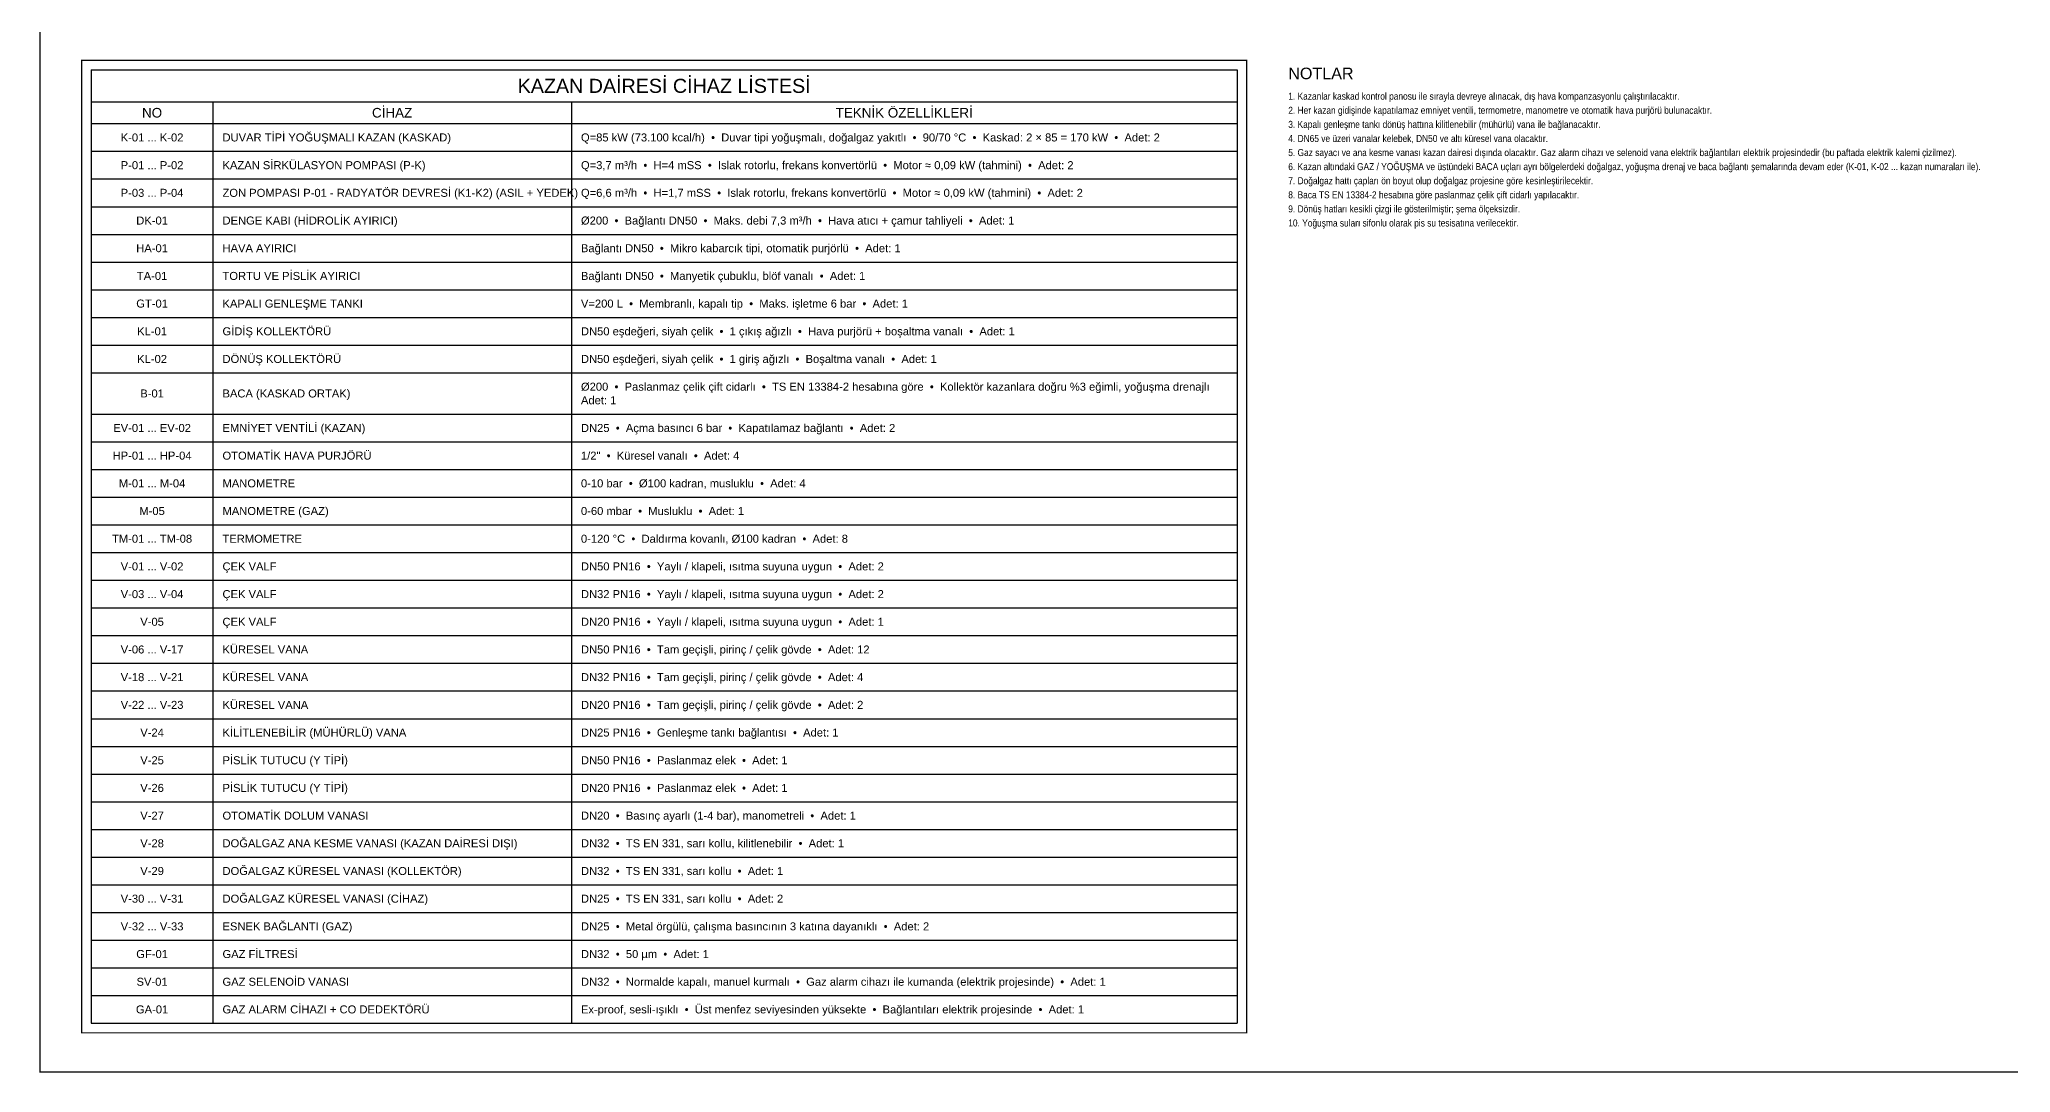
# Model space of a CAD drawing. Header units: centimetres. Extents: x -61 to 10101, y -12981 to 1521.
# Drawn here: x 1939 to 5018, y -6062 to -4448 of the extents above; entities that cross this region are included whole.
import ezdxf
from ezdxf.enums import TextEntityAlignment as Align

# ---------------------------------------------------------------- set-up
doc = ezdxf.new("R2010")
doc.units = ezdxf.units.CM
for name, color, linetype in [('ROTAS-HESAP-BASLIK', 2, 'Continuous'), ('ROTAS-HESAP-CERCEVE', 4, 'Continuous'), ('ROTAS-HESAP-CIZGI', 1, 'Continuous'), ('ROTAS-HESAP-YAZI', 7, 'Continuous'), ('ROTAS-ISITMA-BASLIK', 5, 'Continuous'), ('ROTAS-ISITMA-YAZI', 7, 'Continuous'), ('ROTAS-PAFTA', 7, 'Continuous')]:
    doc.layers.add(name, color=color, linetype=linetype)
doc.styles.add('ROTAS', font='arial.ttf')

msp = doc.modelspace()

# ---------------------------------------------------------------- linework, layer by layer
at = {"layer": 'ROTAS-HESAP-CERCEVE', "const_width": 2}
msp.add_lwpolyline([(2005, -6000.2), (3825, -6000.2), (3825, -4481), (2005, -4481)], close=True, dxfattribs=at)
at = {"layer": 'ROTAS-HESAP-CIZGI'}
for p, q in [((2020, -4496), (3810, -4496)), ((2020, -4496), (2020, -5985.2)), ((3810, -4496), (3810, -5985.2)), ((2020, -4546), (3810, -4546)), ((2210, -4546), (2210, -5985.2)), ((2770, -4546), (2770, -5985.2)), ((2020, -4580), (3810, -4580)), ((2020, -4623.2), (3810, -4623.2)), ((2020, -4666.5), (3810, -4666.5)), ((2020, -4709.8), (3810, -4709.8)), ((2020, -4753), (3810, -4753)), ((2020, -4796.2), (3810, -4796.2)), ((2020, -4839.5), (3810, -4839.5)), ((2020, -4882.8), (3810, -4882.8)), ((2020, -4926), (3810, -4926)), ((2020, -4969.2), (3810, -4969.2)), ((2020, -5033.8), (3810, -5033.8)), ((2020, -5077), (3810, -5077)), ((2020, -5120.2), (3810, -5120.2)), ((2020, -5163.5), (3810, -5163.5)), ((2020, -5206.8), (3810, -5206.8)), ((2020, -5250), (3810, -5250)), ((2020, -5293.2), (3810, -5293.2)), ((2020, -5336.5), (3810, -5336.5)), ((2020, -5379.8), (3810, -5379.8)), ((2020, -5423), (3810, -5423)), ((2020, -5466.2), (3810, -5466.2)), ((2020, -5509.5), (3810, -5509.5)), ((2020, -5552.8), (3810, -5552.8)), ((2020, -5596), (3810, -5596)), ((2020, -5639.2), (3810, -5639.2)), ((2020, -5682.5), (3810, -5682.5)), ((2020, -5725.8), (3810, -5725.8)), ((2020, -5769), (3810, -5769)), ((2020, -5812.2), (3810, -5812.2)), ((2020, -5855.5), (3810, -5855.5)), ((2020, -5898.8), (3810, -5898.8)), ((2020, -5942), (3810, -5942)), ((2020, -5985.2), (3810, -5985.2))]:
    msp.add_line(p, q, dxfattribs=at)
at = {"layer": 'ROTAS-PAFTA', "const_width": 2}
msp.add_lwpolyline([(1940, -6061.2), (9201, -6061.2), (9201, -371), (1940, -371)], close=True, dxfattribs=at)

# ---------------------------------------------------------------- texts
at = {"layer": 'ROTAS-HESAP-BASLIK', "style": 'ROTAS'}
for s, height, p in [('KAZAN DAİRESİ CİHAZ LİSTESİ', 22, (2915, -4521)), ('NO', 15, (2115, -4563)), ('CİHAZ', 15, (2490, -4563)), ('TEKNİK ÖZELLİKLERİ', 15, (3290, -4563))]:
    msp.add_text(s, height=height, dxfattribs=at).set_placement(p, align=Align.MIDDLE_CENTER)
at = {"layer": 'ROTAS-HESAP-YAZI', "style": 'ROTAS'}
for s, p in [('K-01 ... K-02', (2115, -4601.6)), ('P-01 ... P-02', (2115, -4644.9)), ('P-03 ... P-04', (2115, -4688.1)), ('DK-01', (2115, -4731.4)), ('HA-01', (2115, -4774.6)), ('TA-01', (2115, -4817.9)), ('GT-01', (2115, -4861.1)), ('KL-01', (2115, -4904.4)), ('KL-02', (2115, -4947.6)), ('B-01', (2115, -5001.5)), ('EV-01 ... EV-02', (2115, -5055.4)), ('HP-01 ... HP-04', (2115, -5098.6)), ('M-01 ... M-04', (2115, -5141.9)), ('M-05', (2115, -5185.1)), ('TM-01 ... TM-08', (2115, -5228.4)), ('V-01 ... V-02', (2115, -5271.6)), ('V-03 ... V-04', (2115, -5314.9)), ('V-05', (2115, -5358.1)), ('V-06 ... V-17', (2115, -5401.4)), ('V-18 ... V-21', (2115, -5444.6)), ('V-22 ... V-23', (2115, -5487.9)), ('V-24', (2115, -5531.1)), ('V-25', (2115, -5574.4)), ('V-26', (2115, -5617.6)), ('V-27', (2115, -5660.9)), ('V-28', (2115, -5704.1)), ('V-29', (2115, -5747.4)), ('V-30 ... V-31', (2115, -5790.6)), ('V-32 ... V-33', (2115, -5833.9)), ('GF-01', (2115, -5877.1)), ('SV-01', (2115, -5920.4)), ('GA-01', (2115, -5963.6))]:
    msp.add_text(s, height=12.5, dxfattribs=at).set_placement(p, align=Align.MIDDLE_CENTER)
for s, p in [('DUVAR TİPİ YOĞUŞMALI KAZAN (KASKAD)', (2225, -4601.6)), ('Q=85 kW (73.100 kcal/h)  •  Duvar tipi yoğuşmalı, doğalgaz yakıtlı  •  90/70 °C  •  Kaskad: 2 × 85 = 170 kW  •  Adet: 2', (2785, -4601.6)), ('KAZAN SİRKÜLASYON POMPASI (P-K)', (2225, -4644.9)), ('Q=3,7 m³/h  •  H=4 mSS  •  Islak rotorlu, frekans konvertörlü  •  Motor ≈ 0,09 kW (tahmini)  •  Adet: 2', (2785, -4644.9)), ('ZON POMPASI P-01 - RADYATÖR DEVRESİ (K1-K2) (ASIL + YEDEK)', (2225, -4688.1)), ('Q=6,6 m³/h  •  H=1,7 mSS  •  Islak rotorlu, frekans konvertörlü  •  Motor ≈ 0,09 kW (tahmini)  •  Adet: 2', (2785, -4688.1)), ('DENGE KABI (HİDROLİK AYIRICI)', (2225, -4731.4)), ('Ø200  •  Bağlantı DN50  •  Maks. debi 7,3 m³/h  •  Hava atıcı + çamur tahliyeli  •  Adet: 1', (2785, -4731.4)), ('HAVA AYIRICI', (2225, -4774.6)), ('Bağlantı DN50  •  Mikro kabarcık tipi, otomatik purjörlü  •  Adet: 1', (2785, -4774.6)), ('TORTU VE PİSLİK AYIRICI', (2225, -4817.9)), ('Bağlantı DN50  •  Manyetik çubuklu, blöf vanalı  •  Adet: 1', (2785, -4817.9)), ('KAPALI GENLEŞME TANKI', (2225, -4861.1)), ('V=200 L  •  Membranlı, kapalı tip  •  Maks. işletme 6 bar  •  Adet: 1', (2785, -4861.1)), ('GİDİŞ KOLLEKTÖRÜ', (2225, -4904.4)), ('DN50 eşdeğeri, siyah çelik  •  1 çıkış ağızlı  •  Hava purjörü + boşaltma vanalı  •  Adet: 1', (2785, -4904.4)), ('DÖNÜŞ KOLLEKTÖRÜ', (2225, -4947.6)), ('DN50 eşdeğeri, siyah çelik  •  1 giriş ağızlı  •  Boşaltma vanalı  •  Adet: 1', (2785, -4947.6)), ('Ø200  •  Paslanmaz çelik çift cidarlı  •  TS EN 13384-2 hesabına göre  •  Kollektör kazanlara doğru %3 eğimli, yoğuşma drenajlı', (2785, -4990.9)), ('BACA (KASKAD ORTAK)', (2225, -5001.5)), ('Adet: 1', (2785, -5012.1)), ('EMNİYET VENTİLİ (KAZAN)', (2225, -5055.4)), ('DN25  •  Açma basıncı 6 bar  •  Kapatılamaz bağlantı  •  Adet: 2', (2785, -5055.4)), ('OTOMATİK HAVA PURJÖRÜ', (2225, -5098.6)), ('1/2"  •  Küresel vanalı  •  Adet: 4', (2785, -5098.6)), ('MANOMETRE', (2225, -5141.9)), ('0-10 bar  •  Ø100 kadran, musluklu  •  Adet: 4', (2785, -5141.9)), ('MANOMETRE (GAZ)', (2225, -5185.1)), ('0-60 mbar  •  Musluklu  •  Adet: 1', (2785, -5185.1)), ('TERMOMETRE', (2225, -5228.4)), ('0-120 °C  •  Daldırma kovanlı, Ø100 kadran  •  Adet: 8', (2785, -5228.4)), ('ÇEK VALF', (2225, -5271.6)), ('DN50 PN16  •  Yaylı / klapeli, ısıtma suyuna uygun  •  Adet: 2', (2785, -5271.6)), ('ÇEK VALF', (2225, -5314.9)), ('DN32 PN16  •  Yaylı / klapeli, ısıtma suyuna uygun  •  Adet: 2', (2785, -5314.9)), ('ÇEK VALF', (2225, -5358.1)), ('DN20 PN16  •  Yaylı / klapeli, ısıtma suyuna uygun  •  Adet: 1', (2785, -5358.1)), ('KÜRESEL VANA', (2225, -5401.4)), ('DN50 PN16  •  Tam geçişli, pirinç / çelik gövde  •  Adet: 12', (2785, -5401.4)), ('KÜRESEL VANA', (2225, -5444.6)), ('DN32 PN16  •  Tam geçişli, pirinç / çelik gövde  •  Adet: 4', (2785, -5444.6)), ('KÜRESEL VANA', (2225, -5487.9)), ('DN20 PN16  •  Tam geçişli, pirinç / çelik gövde  •  Adet: 2', (2785, -5487.9)), ('KİLİTLENEBİLİR (MÜHÜRLÜ) VANA', (2225, -5531.1)), ('DN25 PN16  •  Genleşme tankı bağlantısı  •  Adet: 1', (2785, -5531.1)), ('PİSLİK TUTUCU (Y TİPİ)', (2225, -5574.4)), ('DN50 PN16  •  Paslanmaz elek  •  Adet: 1', (2785, -5574.4)), ('PİSLİK TUTUCU (Y TİPİ)', (2225, -5617.6)), ('DN20 PN16  •  Paslanmaz elek  •  Adet: 1', (2785, -5617.6)), ('OTOMATİK DOLUM VANASI', (2225, -5660.9)), ('DN20  •  Basınç ayarlı (1-4 bar), manometreli  •  Adet: 1', (2785, -5660.9)), ('DOĞALGAZ ANA KESME VANASI (KAZAN DAİRESİ DIŞI)', (2225, -5704.1)), ('DN32  •  TS EN 331, sarı kollu, kilitlenebilir  •  Adet: 1', (2785, -5704.1)), ('DOĞALGAZ KÜRESEL VANASI (KOLLEKTÖR)', (2225, -5747.4)), ('DN32  •  TS EN 331, sarı kollu  •  Adet: 1', (2785, -5747.4)), ('DOĞALGAZ KÜRESEL VANASI (CİHAZ)', (2225, -5790.6)), ('DN25  •  TS EN 331, sarı kollu  •  Adet: 2', (2785, -5790.6)), ('ESNEK BAĞLANTI (GAZ)', (2225, -5833.9)), ('DN25  •  Metal örgülü, çalışma basıncının 3 katına dayanıklı  •  Adet: 2', (2785, -5833.9)), ('GAZ FİLTRESİ', (2225, -5877.1)), ('DN32  •  50 µm  •  Adet: 1', (2785, -5877.1)), ('GAZ SELENOİD VANASI', (2225, -5920.4)), ('DN32  •  Normalde kapalı, manuel kurmalı  •  Gaz alarm cihazı ile kumanda (elektrik projesinde)  •  Adet: 1', (2785, -5920.4)), ('GAZ ALARM CİHAZI + CO DEDEKTÖRÜ', (2225, -5963.6)), ('Ex-proof, sesli-ışıklı  •  Üst menfez seviyesinden yüksekte  •  Bağlantıları elektrik projesinde  •  Adet: 1', (2785, -5963.6))]:
    msp.add_text(s, height=12.5, dxfattribs=at).set_placement(p, align=Align.MIDDLE_LEFT)
at = {"layer": 'ROTAS-ISITMA-BASLIK', "style": 'ROTAS'}
msp.add_text('NOTLAR', height=18, dxfattribs=at).set_placement((3890, -4516), align=Align.BOTTOM_LEFT)
at = {"layer": 'ROTAS-ISITMA-YAZI', "style": 'ROTAS', "width": 0.85}
for s, p in [('2. Her kazan gidişinde kapatılamaz emniyet ventili, termometre, manometre ve otomatik hava purjörü bulunacaktır.', (3890, -4568)), ('1. Kazanlar kaskad kontrol panosu ile sırayla devreye alınacak, dış hava kompanzasyonlu çalıştırılacaktır.', (3890, -4546)), ('3. Kapalı genleşme tankı dönüş hattına kilitlenebilir (mühürlü) vana ile bağlanacaktır.', (3890, -4590)), ('4. DN65 ve üzeri vanalar kelebek, DN50 ve altı küresel vana olacaktır.', (3890, -4612)), ('5. Gaz sayacı ve ana kesme vanası kazan dairesi dışında olacaktır. Gaz alarm cihazı ve selenoid vana elektrik bağlantıları elektrik projesindedir (bu paftada elektrik kalemi çizilmez).', (3890, -4634)), ('6. Kazan altındaki GAZ / YOĞUŞMA ve üstündeki BACA uçları ayrı bölgelerdeki doğalgaz, yoğuşma drenaj ve baca bağlantı şemalarında devam eder (K-01, K-02 ... kazan numaraları ile).', (3890, -4656)), ('7. Doğalgaz hattı çapları ön boyut olup doğalgaz projesine göre kesinleştirilecektir.', (3890, -4678)), ('8. Baca TS EN 13384-2 hesabına göre paslanmaz çelik çift cidarlı yapılacaktır.', (3890, -4700)), ('9. Dönüş hatları kesikli çizgi ile gösterilmiştir; şema ölçeksizdir.', (3890, -4722)), ('10. Yoğuşma suları sifonlu olarak pis su tesisatına verilecektir.', (3890, -4744))]:
    msp.add_text(s, height=11, dxfattribs=at).set_placement(p, align=Align.BOTTOM_LEFT)

doc.saveas('drawing.dxf')
